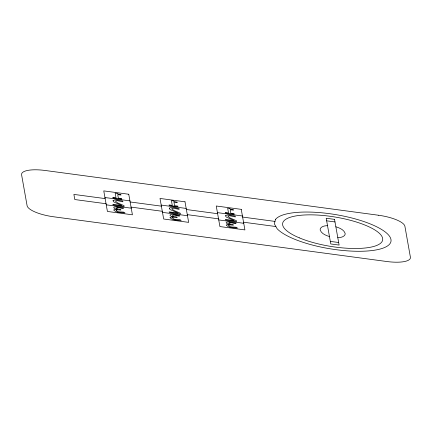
<?xml version="1.0" encoding="UTF-8"?>
<svg xmlns="http://www.w3.org/2000/svg" width="432" height="432" viewBox="0 0 432 432"><rect width="100%" height="100%" fill="white"/><g stroke="black" fill="none" stroke-linecap="round" stroke-linejoin="round"><path stroke-width="0.65" d="M327.521 225.655C324.934 225.758 321.808 226.136 320.317 228.533L320.161 229.986C321.559 233.82 325.879 235.413 329.465 236.558M337.797 237.676C340.384 237.573 343.51 237.195 345.001 234.797L345.157 233.345C343.753 229.511 339.439 227.918 335.853 226.773M326.662 220.822L334.994 221.945M104.944 197.527L129.94 200.885M161.19 205.081L186.187 208.435M217.431 212.63L242.433 215.989M105.133 198.601L73.888 194.405L74.801 199.546L106.051 203.742M130.129 201.96L161.379 206.156M186.376 209.515L217.625 213.71M242.622 217.064L274.968 221.411M131.047 207.101L162.297 211.297M187.294 214.655L218.543 218.851M243.54 222.205L275.886 226.552M106.24 204.822L131.242 208.181M162.486 212.377L187.483 215.73M218.732 219.926L243.729 223.285M330.323 241.385L338.656 242.509M113.071 200.578L113.4 201.533L114.172 202.138L121.786 205.497L112.914 204.304L113.027 204.946L124.162 206.442L124.022 205.659L117.59 202.873L115.522 201.269L115.684 200.891L117.229 200.653L122.845 201.82L122.834 201.047C119.767 200.605 115.938 198.866 113.071 200.578M169.317 208.127L169.641 209.088L170.419 209.687L178.027 213.052L169.16 211.858L169.274 212.495L180.409 213.991L180.268 213.214L173.837 210.422L171.763 208.818L171.931 208.445L173.475 208.202L179.091 209.374L179.08 208.597C176.013 208.159 172.184 206.42 169.317 208.127M225.563 215.681L225.887 216.637L226.665 217.242L234.274 220.601L225.407 219.413L225.52 220.05L236.655 221.546L236.515 220.763L230.083 217.976L228.01 216.373L228.177 215.995L229.721 215.757L235.337 216.923L235.327 216.151C232.259 215.708 228.431 213.975 225.563 215.681M116.24 210.141L116.219 210.395C117.887 213.246 123.892 210.908 124.972 212.933C121.3 212.56 116.456 213.046 113.767 210.114L113.8 209.806C121.122 208.116 115.641 210.422 113.665 207.619L114.437 206.955L116.716 206.863L123.611 208.035C124.184 210.125 116.554 205.724 116.224 208.235A2.381 0.697 9.4 0 0 117.266 208.818L120.766 209.509L120.868 210.092L117.158 209.779L116.24 210.141M172.487 217.696L172.465 217.949C174.134 220.801 180.139 218.462 181.219 220.487C177.547 220.109 172.703 220.601 170.014 217.669L170.046 217.361C177.368 215.671 171.887 217.976 169.911 215.174L170.683 214.51L172.962 214.412L179.858 215.584C180.43 217.674 172.8 213.273 172.471 215.784A2.381 0.697 9.4 0 0 173.513 216.367L177.012 217.058L177.115 217.647L173.405 217.334L172.487 217.696M228.733 225.25L228.712 225.499C230.38 228.355 236.38 226.012 237.465 228.037C233.793 227.664 228.949 228.155 226.26 225.218L226.292 224.915C234.576 223.209 227.545 225.45 226.157 222.723L226.93 222.064L229.208 221.967L236.104 223.139C236.677 225.229 229.046 220.828 228.717 223.339A2.381 0.697 9.4 0 0 229.759 223.922L233.258 224.613L233.361 225.202L229.651 224.883L228.733 225.25M275.486 219.445L274.331 223.83L277.144 228.755A59.141 17.323 9.4 0 0 368.739 250.895A59.141 17.323 9.4 0 0 363.49 221.422A59.141 17.323 9.4 0 0 275.486 219.445M378.535 215.244L45.225 170.489A25.348 7.425 9.4 0 0 21.6 174.841L27.092 205.686A25.348 7.425 9.4 0 0 53.465 216.756L386.775 261.511A25.348 7.425 9.4 0 0 410.4 257.159L404.908 226.314A25.348 7.425 9.4 0 0 378.535 215.244M334.535 219.375L326.203 218.252L330.782 243.956L339.115 245.079L334.535 219.375M128.758 194.249L103.761 190.89L107.422 211.453L132.419 214.812L128.758 194.249M185.004 201.803L160.007 198.445L163.669 219.008L188.665 222.367L185.004 201.803M241.25 209.353L216.254 205.999L219.915 226.562L244.912 229.916L241.25 209.353M117.056 193.336L115.182 193.088L116.024 197.829L112.828 197.402L112.925 197.937L121.716 199.12L121.624 198.58L118.352 198.142L117.725 194.616L120.992 195.053L120.906 194.573L118.147 194.054L117.056 193.336M173.302 200.891L171.428 200.637L172.271 205.384L169.074 204.952L169.171 205.492L177.962 206.674L177.871 206.134L174.598 205.697L173.966 202.165L177.239 202.608L177.152 202.127L174.393 201.604L173.302 200.891M229.549 208.445L227.669 208.192L228.517 212.938L225.32 212.506L225.412 213.046L234.209 214.223L234.112 213.689L230.845 213.246L230.213 209.72L233.485 210.157L233.399 209.677L230.639 209.158L229.549 208.445M299.246 237.821A50.69 14.845 9.4 0 0 381.661 242.141A50.69 14.845 9.4 0 0 317.066 215.033A50.69 14.845 9.4 0 0 299.246 237.821"/></g></svg>
